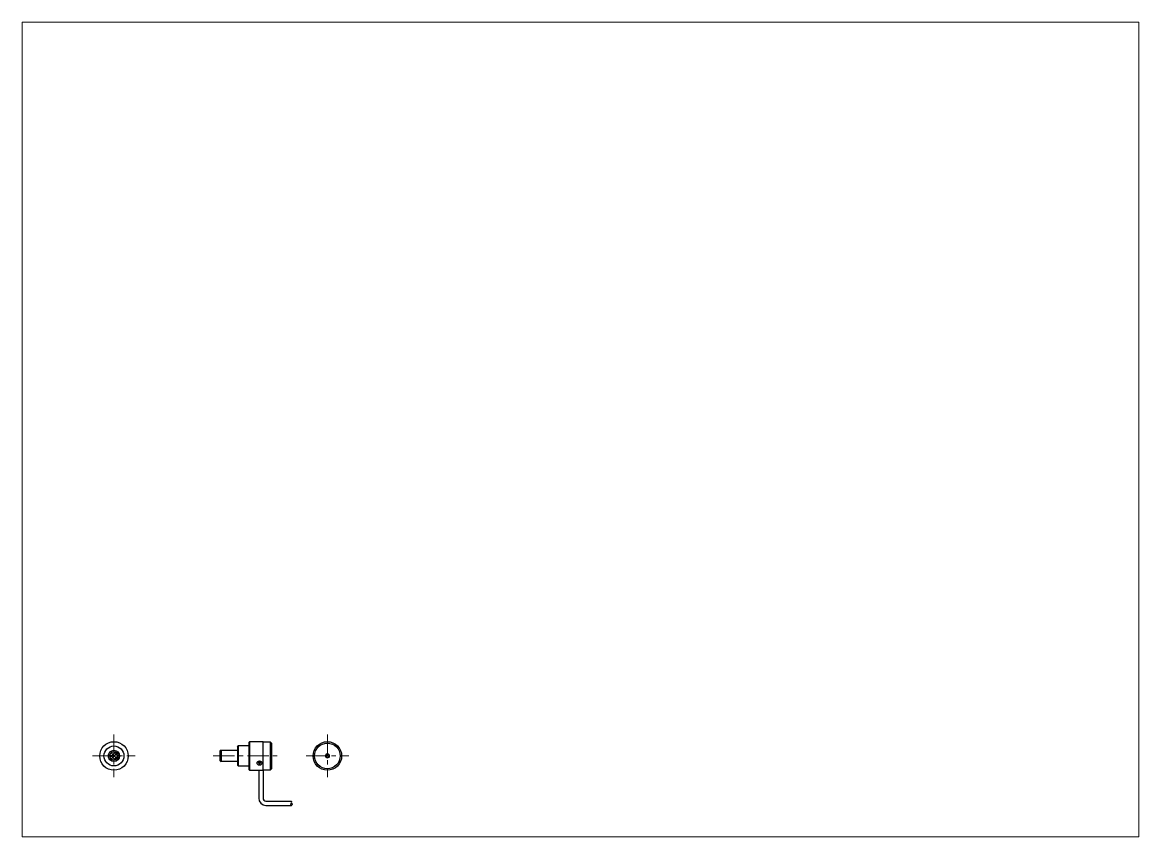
# Paper-space layout 'A3_1_2' of a CAD drawing. Header units: millimetres. Extents: x 0 to 392, y 0 to 286.
# The model-space entities are those that its viewports show. They can reach past a viewport. Long polylines and large blocks are cut down to what shows.
import ezdxf

# ---------------------------------------------------------------- set-up
doc = ezdxf.new("R2010")
doc.units = ezdxf.units.MM
doc.linetypes.add('CENTER', pattern=[2, 1.25, -0.25, 0.25, -0.25])
doc.layers.get('0').update_dxf_attribs({"lineweight": 30})
doc.layers.add('2KD_寸法１', color=7, linetype='Continuous', lineweight=15)
doc.layers.add('PINOFF', color=6, linetype='Continuous', lineweight=9, plot=False)

# ---------------------------------------------------------------- blocks, each defined once
blk = doc.blocks.new('A$C6EF93A40')
h = blk.add_hatch()
h.set_pattern_fill('ANSI37', color=256, scale=0.5, style=0)
h.set_pattern_definition([(45, (-132.7182, -185.6808), (-1.122532, 1.122532), []), (135, (-132.7182, -185.6808), (-1.122532, -1.122532), [])])
h.paths.add_polyline_path([(-3, 0, 1), (3, 0, 1)])
for radius in [10, 3]:
    blk.add_circle((0, 0), radius)
at = {"lineweight": -3}
for radius in [7, 4]:
    blk.add_circle((0, 0), radius, dxfattribs=at)
blk = doc.blocks.new('A$C6B5B6D12')
for p, q in [((-16, 9.5), (-15.5, 10)), ((-16, 9.5), (-16, -9.5)), ((-6, 10), (-15.5, 10)), ((-6, 10), (-1, 10)), ((0, 9), (-1, 10)), ((0, 9), (0, -9)), ((-36, 3.5), (-35.5, 4)), ((-35.5, 4), (-36, 3.5)), ((-36, -3.5), (-36, 3.5)), ((-35.5, 4), (-24, 4)), ((-24, 6.5), (-23.5, 7)), ((-24, 6.5), (-24, -6.5)), ((-16, 7), (-23.5, 7)), ((-36, -3.5), (-35.5, -4)), ((-24, -4), (-35.5, -4)), ((-24, -6.5), (-23.5, -7)), ((-23.5, -7), (-16, -7)), ((-8.85, -4.85), (-9.5, -4.85)), ((-9.5, -4.85), (-9.5, -5.15)), ((-8.85, -5.15), (-9.5, -5.15)), ((-8.65, -4), (-8.65, -4.65)), ((-8.35, -4), (-8.65, -4)), ((-8.65, -5.35), (-8.65, -6)), ((-8.35, -6), (-8.65, -6)), ((-8.35, -4), (-8.35, -4.65)), ((-8.35, -5.35), (-8.35, -6)), ((-7.5, -4.85), (-8.15, -4.85)), ((-7.5, -5.15), (-8.15, -5.15)), ((-7.5, -4.85), (-7.5, -5.15)), ((-16, -9.5), (-15.5, -10)), ((-15.5, -10), (-6, -10)), ((-9, -10), (-9, -29.69)), ((-1, -10), (-6, -10)), ((-6, -10), (-6, -29.92)), ((0, -9), (-1, -10)), ((-4.01, -31.72), (14.02, -31.72)), ((-3.99, -34.72), (14.02, -34.72))]:
    blk.add_line(p, q)
at = {"lineweight": -3}
for p, q in [((-15.5, 10), (-15.5, -10)), ((-6, -10), (-6, 10)), ((-6, -10), (-6, 10)), ((-1, 10), (-1, -10)), ((-35.5, 4), (-35.5, -4)), ((-23.5, 7), (-23.5, -7))]:
    blk.add_line(p, q, dxfattribs=at)
for centre, radius, start, end in [((-8.85, -4.65), 0.2, 269.96817, 0), ((-8.85, -5.35), 0.2, 359.96817, 90), ((-8.15, -4.65), 0.2, 179.96817, 270), ((-8.15, -5.35), 0.2, 89.96817, 180), ((-3.95, -29.67), 5.05, 180.23779, 269.49185), ((-4.01, -29.72), 2, 174.35434, 270), ((14.66, -32.4), 0.936, 133.61675, 223.31798)]:
    blk.add_arc(centre, radius, start, end)
blk.add_ellipse((-8.5, -5), major_axis=(-1.75, 0), ratio=0.866025)
blk.add_ellipse((14.02, -33.88), major_axis=(0, 0.842), ratio=0.448876, start_param=1.570796326794907, end_param=7.853981633974493)
blk = doc.blocks.new('A$C0EBC331D')
for radius in [10, 1]:
    blk.add_circle((0, 0), radius)
at = {"lineweight": -3}
blk.add_circle((0, 0), 9, dxfattribs=at)
at = {"lineweight": 5, "ltscale": 0.5}
blk.add_circle((0, 0), 1.5, dxfattribs=at)

msp = doc.modelspace()

# ---------------------------------------------------------------- linework, layer by layer
at = {"layer": '2KD_寸法１', "linetype": 'CENTER', "ltscale": 3}
for p, q in [((63.349, 70.712), (63.349, 40.712)), ((213.246, 70.712), (213.246, 40.712)), ((48.349, 55.712), (78.349, 55.712)), ((133.027, 55.712), (179.027, 55.712)), ((198.246, 55.712), (228.246, 55.712))]:
    msp.add_line(p, q, dxfattribs=at)

# ---------------------------------------------------------------- block references
for name, p in [('A$C6EF93A40', (63.349, 55.712)), ('A$C6B5B6D12', (174.027, 55.712)), ('A$C0EBC331D', (213.246, 55.712))]:
    msp.add_blockref(name, p)

psp = doc.layouts.new('A3_1_2')

# ---------------------------------------------------------------- viewports
at = {"layer": 'PINOFF', "color": 7, "lineweight": 0}
psp.add_viewport(center=(195.5, 142.5), size=(392, 286), view_center_point=(391, 285), view_height=572.00001, dxfattribs=at)

doc.saveas('drawing.dxf')
